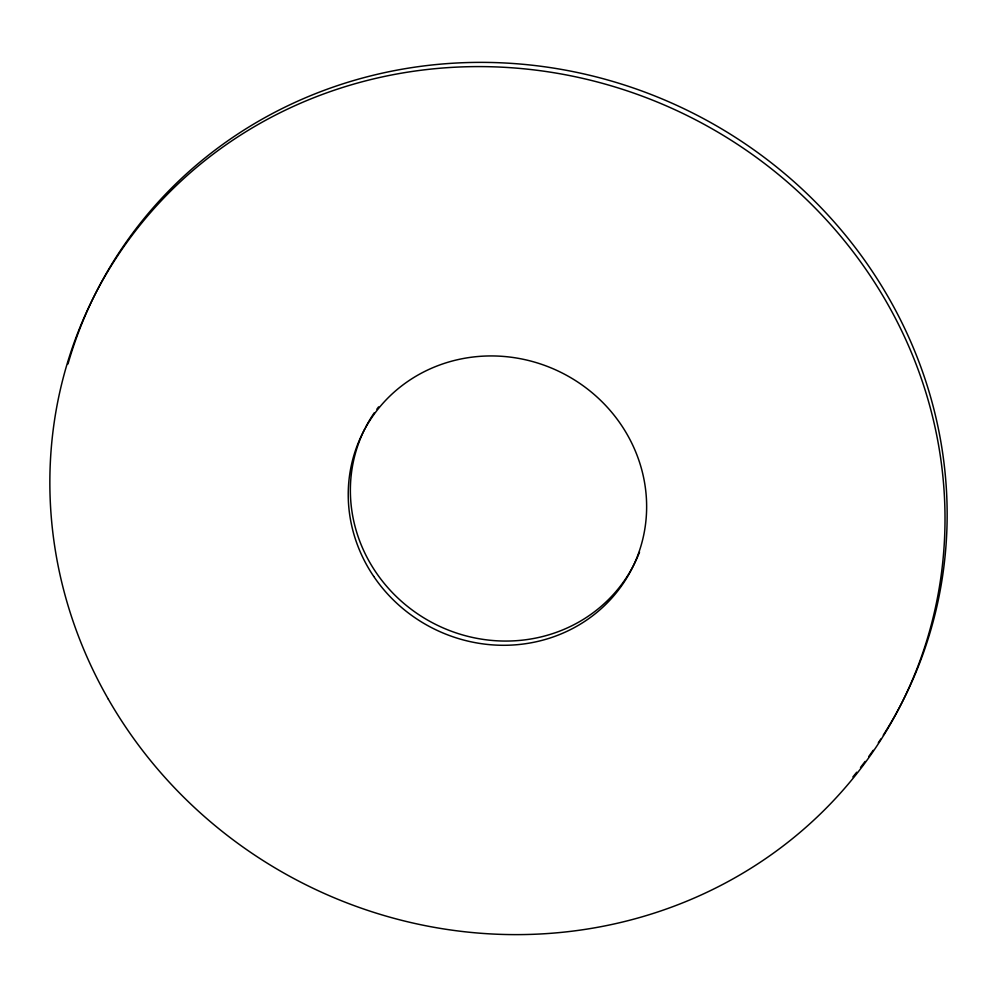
<?xml version="1.0" encoding="UTF-8"?>
<svg xmlns="http://www.w3.org/2000/svg" width="997" height="997" viewBox="0 0 997 997"><rect width="100%" height="100%" fill="white"/><g stroke="black" fill="none" stroke-linecap="round" stroke-linejoin="round"><path stroke-width="1.5" d="M67.995 363.93A452.152 429.283 26.8 0 1 675.742 104.884A452.152 429.283 26.8 0 1 883.292 735.163M880.837 738.989A452.152 429.283 26.8 0 1 878.32 742.79M873.173 750.33A452.152 429.283 26.8 0 1 868.748 756.524M865.122 761.421A452.152 429.283 26.8 0 1 860.498 767.466M856.722 772.226A452.152 429.283 26.8 0 1 852.871 776.937M639.538 552.089A150.721 143.094 26.8 0 1 441.634 627.25A150.721 143.094 26.8 0 1 364.84 428.822M365.488 427.539A150.721 143.094 26.8 0 1 374.361 412.708M376.866 409.181A150.721 143.094 26.8 0 1 378.598 406.876M108.349 699.209A452.152 429.283 26.8 0 0 883.579 735.524A452.152 429.283 26.8 0 0 500.369 67.098A452.152 429.283 26.8 0 0 108.349 699.209M373.713 576.391A150.721 143.094 26.8 0 0 631.512 569.461A150.721 143.094 26.8 0 0 487.084 355.991A150.721 143.094 26.8 0 0 373.713 576.391"/></g></svg>
